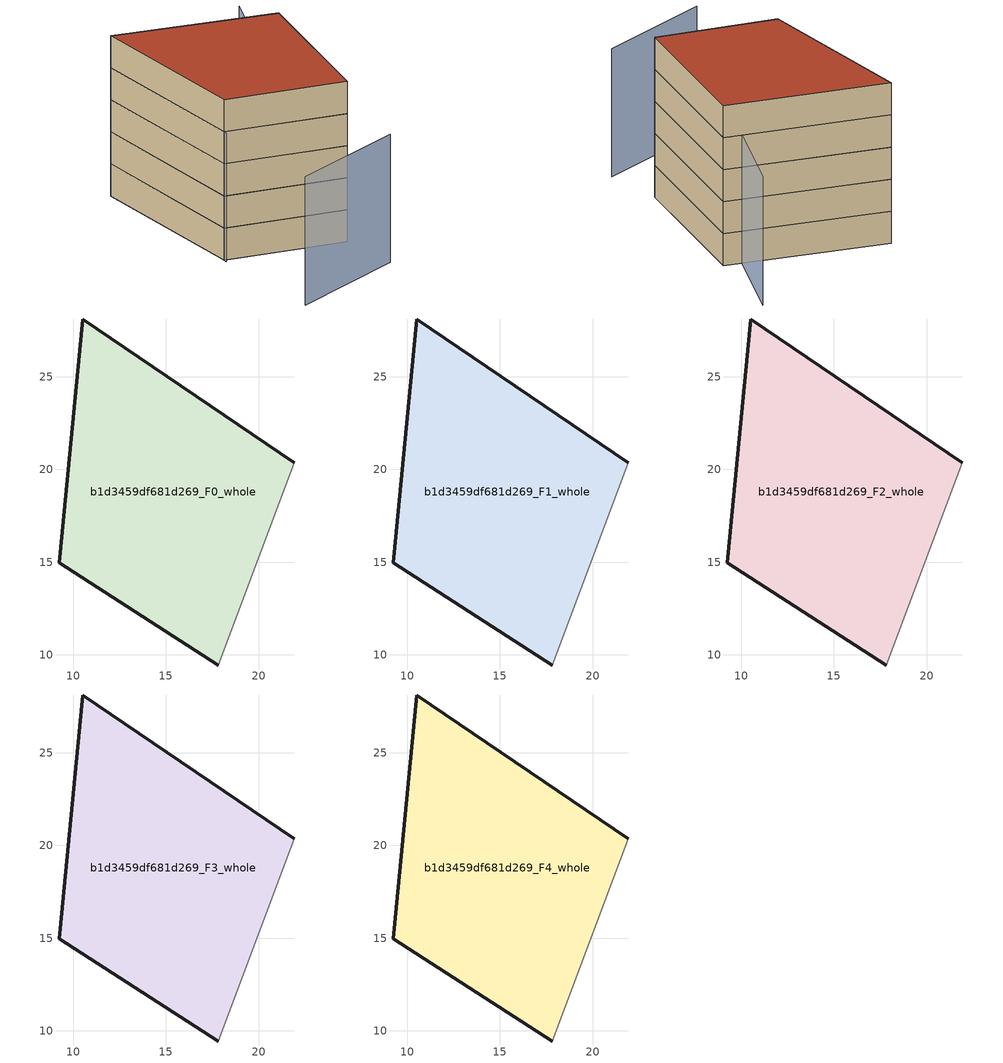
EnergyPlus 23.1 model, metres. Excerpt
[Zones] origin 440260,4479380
b1d3459df681d269_F0_whole
 floor ground (EU_floor_Construction): 17.81,9.46 21.91,20.37 10.52,28.11 9.27,14.97 z0
 wall outside (EU_wall_Construction): 17.81,9.46 9.27,14.97 10.52,28.11 21.91,20.37 z0:3
 wall adiabatic (EU_wall_Construction): 21.91,20.37 17.81,9.46 z0:3
b1d3459df681d269_F1_whole
 floor to b1d3459df681d269_F0_whole (EU_floor_Construction): 17.81,9.46 21.9,20.37 10.51,28.11 9.26,14.97 z3
 wall outside (EU_wall_Construction): 17.81,9.46 9.27,14.97 10.52,28.11 21.91,20.37 z3:6
 wall adiabatic (EU_wall_Construction): 21.91,20.37 17.81,9.46 z3:6
b1d3459df681d269_F2_whole
 floor to b1d3459df681d269_F1_whole (EU_floor_Construction): 17.81,9.46 21.9,20.37 10.51,28.11 9.26,14.97 z6
 wall outside (EU_wall_Construction): 17.81,9.46 9.27,14.97 10.52,28.11 21.91,20.37 z6:9
 wall adiabatic (EU_wall_Construction): 21.91,20.37 17.81,9.46 z6:9
b1d3459df681d269_F3_whole
 floor to b1d3459df681d269_F2_whole (EU_floor_Construction): 17.81,9.46 21.9,20.37 10.51,28.11 9.26,14.97 z9
 wall outside (EU_wall_Construction): 17.81,9.46 9.27,14.97 10.52,28.11 21.91,20.37 z9:12
 wall adiabatic (EU_wall_Construction): 21.91,20.37 17.81,9.46 z9:12
b1d3459df681d269_F4_whole
 floor to b1d3459df681d269_F3_whole (EU_floor_Construction): 17.81,9.46 21.9,20.37 10.51,28.11 9.26,14.97 z12
 wall outside (EU_wall_Construction): 17.81,9.46 9.27,14.97 10.52,28.11 21.91,20.37 z12:15
 wall adiabatic (EU_wall_Construction): 21.91,20.37 17.81,9.46 z12:15
 roof outside (EU_roof_Construction): 21.91,20.37 17.81,9.46 9.27,14.97 10.52,28.11 z15
shading: 8.49,5.67 17.76,4.85 / 14.33,11.79 24.24,26.57 / 10.97,26.2 9.23,14.68 z0:12
[Building]
EU S2 Campaign: North Axis=0; Terrain=City; Solar Distribution=FullExterior
[Site:Location]
Madrid: Latitude=40.5; Longitude=-3.5; Time Zone=1; Elevation=609
[SizingPeriod:WeatherFileDays]
AnnualSizingPeriod: Begin Month=1; Begin Day of Month=1; End Month=12; End Day of Month=31; Day of Week for Start Day=Monday; Use Weather File Daylight Saving Period=No; Use Weather File Rain and Snow Indicators=No
[MATERIAL]
EU_InternalMass_Material: Roughness=MediumRough; Thickness=0.1; Conductivity=1; Density=1800; Specific Heat=900; Thermal Absorptance=0.9; Solar Absorptance=0.7; Visible Absorptance=0.7
[MATERIAL:NOMASS] Roughness=MediumRough; Thermal Absorptance=0.9; Solar Absorptance=0.7; Visible Absorptance=0.7
Name | Thermal Resistance
EU_wall_NoMass; EU_roof_NoMass | 2.16768
EU_floor_NoMass | 1.14339
[CONSTRUCTION]
EU_wall_Construction: EU_wall_NoMass
EU_roof_Construction: EU_roof_NoMass
EU_floor_Construction: EU_floor_NoMass
EU_InternalMass_Construction: EU_InternalMass_Material
[ZONE] Type=1; Multiplier=1; Ceiling Height=autocalculate; Volume=412.544; Floor Area=autocalculate; Part of Total Floor Area=Yes
b1d3459df681d269_F0_whole; b1d3459df681d269_F1_whole; b1d3459df681d269_F2_whole; b1d3459df681d269_F3_whole; b1d3459df681d269_F4_whole
[INTERNALMASS] Construction=EU_InternalMass_Construction; Surface Area=137.515
Name | Zone or ZoneList
b1d3459df681d269_F0_whole_EU_InternalMass | b1d3459df681d269_F0_whole
b1d3459df681d269_F1_whole_EU_InternalMass | b1d3459df681d269_F1_whole
b1d3459df681d269_F2_whole_EU_InternalMass | b1d3459df681d269_F2_whole
b1d3459df681d269_F3_whole_EU_InternalMass | b1d3459df681d269_F3_whole
b1d3459df681d269_F4_whole_EU_InternalMass | b1d3459df681d269_F4_whole
[OTHEREQUIPMENT] Fuel Type=Electricity; Design Level Calculation Method=Watts/Area; Power per Zone Floor Area=1; Fraction Latent=0; Fraction Radiant=0; Fraction Lost=0; Carbon Dioxide Generation Rate=0; EndUse Subcategory=EU_Step8_InternalGains
Name | Zone or ZoneList or Space or SpaceList | Schedule
EU_Step8_InternalGain_b1d3459df681d269_F0_whole_f000 | b1d3459df681d269_F0_whole | EU_Step8_GainSchedule_b1d3459df681d269_F0_whole_f000
EU_Step8_InternalGain_b1d3459df681d269_F1_whole_f000 | b1d3459df681d269_F1_whole | EU_Step8_GainSchedule_b1d3459df681d269_F1_whole_f000
EU_Step8_InternalGain_b1d3459df681d269_F2_whole_f000 | b1d3459df681d269_F2_whole | EU_Step8_GainSchedule_b1d3459df681d269_F2_whole_f000
EU_Step8_InternalGain_b1d3459df681d269_F3_whole_f000 | b1d3459df681d269_F3_whole | EU_Step8_GainSchedule_b1d3459df681d269_F3_whole_f000
EU_Step8_InternalGain_b1d3459df681d269_F4_whole_f000 | b1d3459df681d269_F4_whole | EU_Step8_GainSchedule_b1d3459df681d269_F4_whole_f000
[ZONEVENTILATION:DESIGNFLOWRATE] Schedule=EU_AlwaysOn; Design Flow Rate Calculation Method=AirChanges/Hour; Air Changes per Hour=0.480546; Ventilation Type=Natural; Fan Pressure Rise=0; Fan Total Efficiency=1; Constant Term Coefficient=1; Temperature Term Coefficient=0; Velocity Term Coefficient=0; Velocity Squared Term Coefficient=0; Minimum Indoor Temperature=-100; Maximum Indoor Temperature=100; Delta Temperature=-100; Minimum Outdoor Temperature=-100; Maximum Outdoor Temperature=100; Maximum Wind Speed=40
Name | Zone or ZoneList or Space or SpaceList
EU_ConstantAir_b1d3459df681d269_F0_whole | b1d3459df681d269_F0_whole
EU_ConstantAir_b1d3459df681d269_F1_whole | b1d3459df681d269_F1_whole
EU_ConstantAir_b1d3459df681d269_F2_whole | b1d3459df681d269_F2_whole
EU_ConstantAir_b1d3459df681d269_F3_whole | b1d3459df681d269_F3_whole
EU_ConstantAir_b1d3459df681d269_F4_whole | b1d3459df681d269_F4_whole
[HVACTEMPLATE:THERMOSTAT] Constant Heating Setpoint=20; Constant Cooling Setpoint=50
EU_HeatOnly_b1d3459df681d269_F0_whole; EU_HeatOnly_b1d3459df681d269_F1_whole; EU_HeatOnly_b1d3459df681d269_F2_whole; EU_HeatOnly_b1d3459df681d269_F3_whole; EU_HeatOnly_b1d3459df681d269_F4_whole
[HVACTEMPLATE:ZONE:IDEALLOADSAIRSYSTEM] System Availability Schedule=EU_AlwaysOn; Maximum Heating Supply Air Temperature=50; Minimum Cooling Supply Air Temperature=13; Maximum Heating Supply Air Humidity Ratio=0.0156; Minimum Cooling Supply Air Humidity Ratio=0.0077; Heating Limit=NoLimit; Cooling Limit=NoLimit; Heating Availability Schedule=EU_AlwaysOn; Cooling Availability Schedule=EU_CoolingOff; Dehumidification Control Type=ConstantSensibleHeatRatio; Cooling Sensible Heat Ratio=0.7; Dehumidification Setpoint=60; Humidification Control Type=None; Humidification Setpoint=30; Outdoor Air Method=None; Outdoor Air Flow Rate per Person=0.00944; Outdoor Air Flow Rate per Zone Floor Area=0; Outdoor Air Flow Rate per Zone=0; Demand Controlled Ventilation Type=None; Outdoor Air Economizer Type=NoEconomizer; Heat Recovery Type=None; Sensible Heat Recovery Effectiveness=0.7; Latent Heat Recovery Effectiveness=0.65
Name | Template Thermostat
b1d3459df681d269_F0_whole | EU_HeatOnly_b1d3459df681d269_F0_whole
b1d3459df681d269_F1_whole | EU_HeatOnly_b1d3459df681d269_F1_whole
b1d3459df681d269_F2_whole | EU_HeatOnly_b1d3459df681d269_F2_whole
b1d3459df681d269_F3_whole | EU_HeatOnly_b1d3459df681d269_F3_whole
b1d3459df681d269_F4_whole | EU_HeatOnly_b1d3459df681d269_F4_whole
[SIZING:ZONE] Zone Cooling Design Supply Air Temperature Input Method=SupplyAirTemperature; Zone Cooling Design Supply Air Temperature=13; Zone Heating Design Supply Air Temperature Input Method=SupplyAirTemperature; Zone Heating Design Supply Air Temperature=50; Zone Cooling Design Supply Air Humidity Ratio=0.008; Zone Heating Design Supply Air Humidity Ratio=0.008; Cooling Design Air Flow Method=DesignDay; Cooling Design Air Flow Rate=0; Cooling Minimum Air Flow per Zone Floor Area=0.000762; Cooling Minimum Air Flow=0; Cooling Minimum Air Flow Fraction=0.2; Heating Design Air Flow Method=DesignDay; Heating Design Air Flow Rate=0; Heating Maximum Air Flow per Zone Floor Area=0.002032; Heating Maximum Air Flow=0.141576; Heating Maximum Air Flow Fraction=0.3; Account for Dedicated Outdoor Air System=No; Dedicated Outdoor Air System Control Strategy=NeutralSupplyAir; Dedicated Outdoor Air Low Setpoint Temperature for Design=autosize; Dedicated Outdoor Air High Setpoint Temperature for Design=autosize; Zone Load Sizing Method=Sensible Load Only No Latent Load; Zone Latent Cooling Design Supply Air Humidity Ratio Input Method=HumidityRatioDifference; Zone Cooling Design Supply Air Humidity Ratio Difference=0.005; Zone Latent Heating Design Supply Air Humidity Ratio Input Method=HumidityRatioDifference; Zone Humidification Design Supply Air Humidity Ratio Difference=0.005
b1d3459df681d269_F0_whole; b1d3459df681d269_F1_whole; b1d3459df681d269_F2_whole; b1d3459df681d269_F3_whole; b1d3459df681d269_F4_whole
[SCHEDULE:CONSTANT]
Name | Hourly Value
EU_AlwaysOn | 1
EU_CoolingOff | 0
[SCHEDULE:FILE] Column Number=1; Rows to Skip at Top=0; Number of Hours of Data=8760; Column Separator=Comma; Interpolate to Timestep=No; Minutes per Item=60; Adjust Schedule for Daylight Savings=Yes
Name | File
EU_Step8_GainSchedule_b1d3459df681d269_F0_whole_f000 | ../../schedules/b1d3459df681d269/b1d3459df681d269_F0_whole_f000_gain.csv
EU_Step8_GainSchedule_b1d3459df681d269_F1_whole_f000 | ../../schedules/b1d3459df681d269/b1d3459df681d269_F1_whole_f000_gain.csv
EU_Step8_GainSchedule_b1d3459df681d269_F2_whole_f000 | ../../schedules/b1d3459df681d269/b1d3459df681d269_F2_whole_f000_gain.csv
EU_Step8_GainSchedule_b1d3459df681d269_F3_whole_f000 | ../../schedules/b1d3459df681d269/b1d3459df681d269_F3_whole_f000_gain.csv
EU_Step8_GainSchedule_b1d3459df681d269_F4_whole_f000 | ../../schedules/b1d3459df681d269/b1d3459df681d269_F4_whole_f000_gain.csv
